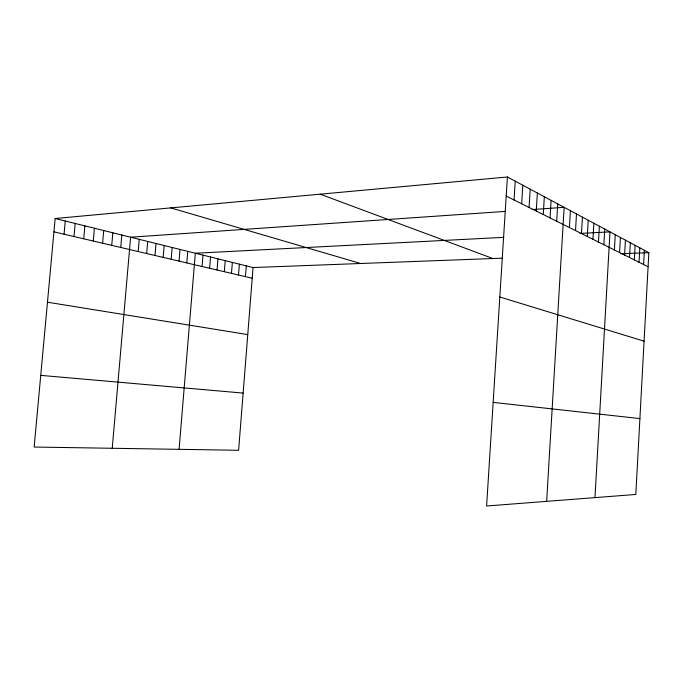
<?xml version="1.0" encoding="UTF-8"?>
<svg xmlns="http://www.w3.org/2000/svg" width="683" height="683" viewBox="0 0 683 683"><rect width="100%" height="100%" fill="white"/><g stroke="black" fill="none" stroke-linecap="round" stroke-linejoin="round"><path stroke-width="1.02" d="M639.023 262.246L639.809 247.835M643.608 264.526L644.376 250.285M507.409 176.991L648.85 252.676L635.813 494.458L486.603 506.009L507.409 176.991L55.169 218.509L34.15 447.041L238.615 450.276L253.06 267.54L55.169 218.509M614.401 249.978L615.263 234.704M619.566 252.548L620.412 237.453M624.604 255.058L625.432 240.143M629.521 257.508L630.332 242.764M634.328 259.907L635.122 245.334M587.286 236.463L588.225 220.233M592.946 239.281L593.869 223.256M598.47 242.038L599.375 226.201M603.857 244.719L604.745 229.078M594.978 497.617L609.987 231.879L579.952 233.424M546.648 501.356L564.141 207.35L532.1 209.553M569.409 227.55L570.399 210.697M575.521 230.598L576.495 213.958M581.472 233.569L582.437 217.134M536.266 211.038L537.367 193.016M543.258 214.522L544.342 196.747M550.063 217.911L551.121 200.375M556.688 221.215L557.721 203.91M514.051 199.974L515.23 181.174M521.667 203.765L522.819 185.238M529.069 207.453L530.196 189.182M245.428 276.641L246.281 265.866M217.04 269.998L217.945 258.84M224.323 271.697L225.219 260.641M231.477 273.379L232.365 262.417M238.512 275.018L239.383 264.15M179.091 449.337L195.338 253.239L503.798 237.351M202.074 266.498L203.013 255.143M209.621 268.265L210.543 257.004M163.16 257.389L164.168 245.513M171.177 259.267L172.167 247.502M179.057 261.111L180.03 249.449M186.792 262.921L187.748 251.361M138.179 251.549L139.238 239.34M146.666 253.53L147.699 241.441M154.99 255.476L156.006 243.498M111.747 245.359L112.849 232.801M120.729 247.459L121.813 235.02M112.234 448.279L130.607 237.206L505.352 211.397M93.247 241.031L94.391 228.224M102.587 243.216L103.714 230.538M64.065 234.201L65.278 221.01M73.995 236.523L75.173 223.469M83.71 238.802L84.88 225.868M253.06 267.54L501.894 258.191M620.642 253.734L648.85 252.676M40.741 375.368L243.131 393.084M493.16 402.381L639.903 418.594M47.468 302.202L247.758 334.593M53.94 231.836L252.215 278.229M170.767 207.897L360.65 263.501M499.819 297.003L644.078 341.176M320.182 194.177L492.955 258.533M506.205 196.064L648.09 266.763"/></g></svg>
